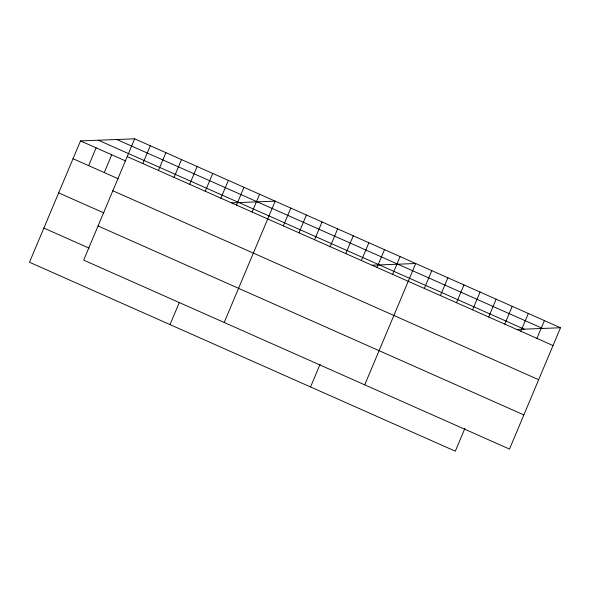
<?xml version="1.0" encoding="UTF-8"?>
<svg xmlns="http://www.w3.org/2000/svg" width="590" height="590" viewBox="0 0 590 590"><rect width="100%" height="100%" fill="white"/><g stroke="black" fill="none" stroke-linecap="round" stroke-linejoin="round"><path stroke-width="0.89" d="M134.682 138.812L83.684 260.138L509.495 449.079L560.5 327.752L134.682 138.812L80.505 140.922L29.5 262.248L455.318 451.188L464.891 428.406M88.64 165.635L96.118 147.847M104.253 172.56L111.731 154.779M142.817 163.526L150.295 145.737M158.43 170.451L165.908 152.67M174.05 177.384L181.521 159.595M189.663 184.309L197.134 166.52M205.276 191.234L212.747 173.453M220.889 198.166L228.359 180.378M170.023 324.603L179.257 302.633M236.502 205.091L243.972 187.303M252.114 212.017L259.593 194.235M224.2 322.494L275.206 201.161L231.752 202.849M283.34 225.874L290.818 208.086M298.953 232.799L306.431 215.018M314.566 239.732L322.044 221.943M330.179 246.657L337.657 228.876M345.792 253.582L353.27 235.801M361.405 260.514L368.883 242.726M310.539 386.952L320.112 364.17M377.017 267.44L384.496 249.659M392.63 274.365L400.108 256.584M364.723 384.842L415.721 263.509L372.268 265.205M424.335 288.436L431.806 270.648M440.42 295.568L447.899 277.787M456.505 302.707L463.983 284.926M472.59 309.846L480.068 292.065M488.675 316.985L496.153 299.196M504.767 324.124L512.238 306.335M520.852 331.256L528.33 313.474M536.937 338.394L544.415 320.613M517.047 329.441L560.5 327.752M116.805 139.506L542.623 328.446M98.383 140.228L524.2 329.161M127.204 156.601L553.022 345.534M80.505 140.922L125.7 160.974M73.027 158.703L118.221 178.763M112.845 190.769L538.663 379.702M58.661 192.878L103.862 212.931M98.043 225.97L523.861 414.91M43.867 228.079L89.061 248.132"/></g></svg>
